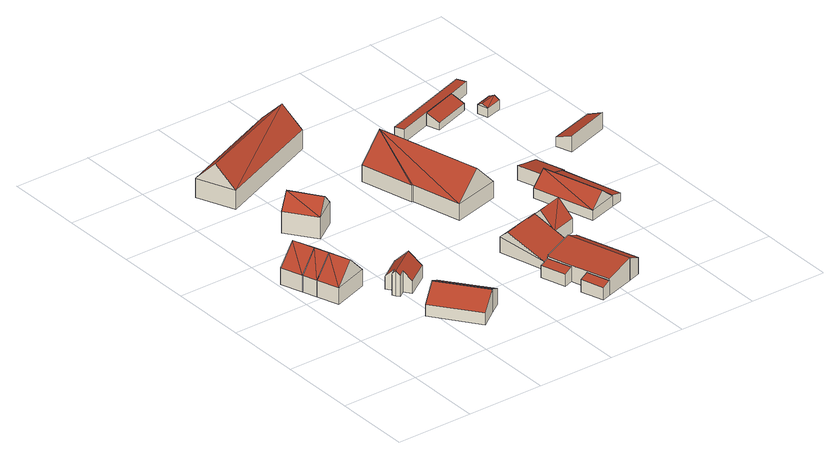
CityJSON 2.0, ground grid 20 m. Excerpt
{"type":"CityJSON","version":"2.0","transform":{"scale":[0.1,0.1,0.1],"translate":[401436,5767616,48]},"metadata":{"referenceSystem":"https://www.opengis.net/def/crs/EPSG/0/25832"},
"CityObjects":{
"building1":{"type":"Building","attributes":{"Gemeindeschluessel":"05566012","Geometrietyp2DReferenz":"3000","function":"31001_2700"},"children":["building1-1","building1-2","building1-3"]},
"building1-1":{"type":"BuildingPart","attributes":{"roofType":"3100","measuredHeight":9.22},"parents":["building1"],"geometry":[{"type":"Solid","lod":"2","boundaries":[[[[0,1,2,3]],[[4,5,1,0]],[[6,7,5,4]],[[0,8,4]],[[3,9,8]],[[8,0,3]],[[9,6,4]],[[4,8,9]],[[1,5,7,2]],[[3,2,7,6]],[[6,9,3]]]],"semantics":{"surfaces":[{"type":"WallSurface"},{"type":"RoofSurface"},{"type":"GroundSurface"},{"type":"ClosureSurface"}],"values":[[0,0,0,0,1,1,1,1,2,3,3]]}}]},
"building1-2":{"type":"BuildingPart","attributes":{"roofType":"3100","measuredHeight":9.24},"parents":["building1"],"geometry":[{"type":"MultiSurface","lod":"2","boundaries":[[[3,2,10,11]],[[12,13,7,6]],[[11,14,9]],[[9,3,11]],[[14,12,6]],[[6,9,14]],[[2,7,13,10]],[[6,7,2,3]],[[12,15,11]],[[10,13,12,11]],[[9,6,9,3]],[[11,15,14]],[[15,12,14]]],"semantics":{"surfaces":[{"type":"WallSurface"},{"type":"RoofSurface"},{"type":"GroundSurface"},{"type":"ClosureSurface"}],"values":[0,0,1,1,1,1,2,3,0,3,0,0,3]}}]},
"building1-3":{"type":"BuildingPart","attributes":{"roofType":"3100","measuredHeight":9.24},"parents":["building1"],"geometry":[{"type":"Solid","lod":"2","boundaries":[[[[11,10,16,17]],[[18,19,13,12]],[[17,16,19,18]],[[18,20,17]],[[17,20,14]],[[14,15,11,17]],[[20,18,12]],[[12,14,20]],[[10,13,19,16]],[[10,11,12,13]],[[15,12,11]],[[14,12,15]]]],"semantics":{"surfaces":[{"type":"WallSurface"},{"type":"RoofSurface"},{"type":"GroundSurface"},{"type":"ClosureSurface"}],"values":[[0,0,0,0,1,1,1,1,2,3,0,3]]}}]},
"building2":{"type":"Building","attributes":{"Gemeindeschluessel":"05566012","Geometrietyp2DReferenz":"3000","function":"31001_2700","roofType":"2100","measuredHeight":6.07},"geometry":[{"type":"Solid","lod":"2","boundaries":[[[[21,22,23,24]],[[25,26,22,21]],[[27,28,26,25]],[[24,23,28,27]],[[25,21,24,27]],[[22,26,28,23]]]],"semantics":{"surfaces":[{"type":"WallSurface"},{"type":"RoofSurface"},{"type":"GroundSurface"}],"values":[[0,0,0,0,1,2]]}}]},
"building3":{"type":"Building","attributes":{"Gemeindeschluessel":"05566012","Geometrietyp2DReferenz":"3000","function":"31001_2700","roofType":"3100","measuredHeight":6.5},"geometry":[{"type":"Solid","lod":"2","boundaries":[[[[29,30,31,32]],[[33,34,30,29]],[[35,36,34,33]],[[37,38,36,35]],[[39,40,38,37]],[[41,42,40,39]],[[43,44,42,41]],[[45,46,44,43]],[[47,48,46,45]],[[32,31,48,47]],[[41,39,37,35,33,43]],[[29,32,47,45,43,33]],[[30,34,36,38,40,42,44,46,48,31]]]],"semantics":{"surfaces":[{"type":"WallSurface"},{"type":"RoofSurface"},{"type":"GroundSurface"}],"values":[[0,0,0,0,0,0,0,0,0,0,1,1,2]]}}]},
"building4":{"type":"Building","attributes":{"Gemeindeschluessel":"05566012","Geometrietyp2DReferenz":"3000","function":"51009_1610","roofType":"2100","measuredHeight":6.21},"geometry":[{"type":"Solid","lod":"2","boundaries":[[[[49,50,51,52]],[[53,54,50,49]],[[55,56,54,53]],[[52,51,56,55]],[[53,49,52,55]],[[50,54,56,51]]]],"semantics":{"surfaces":[{"type":"WallSurface"},{"type":"RoofSurface"},{"type":"GroundSurface"}],"values":[[0,0,0,0,1,2]]}}]},
"building5":{"type":"Building","attributes":{"Gemeindeschluessel":"05566012","Geometrietyp2DReferenz":"3000","function":"31001_2700","roofType":"3100","measuredHeight":9.15},"geometry":[{"type":"Solid","lod":"2","boundaries":[[[[57,58,59,60]],[[61,62,58,57]],[[63,64,62,61]],[[60,59,64,63]],[[57,65,61]],[[63,66,60]],[[65,57,60]],[[60,66,65]],[[61,65,66]],[[66,63,61]],[[58,62,64,59]]]],"semantics":{"surfaces":[{"type":"WallSurface"},{"type":"RoofSurface"},{"type":"GroundSurface"}],"values":[[0,0,0,0,0,0,1,1,1,1,2]]}}]},
"building6":{"type":"Building","attributes":{"Gemeindeschluessel":"05566012","Geometrietyp2DReferenz":"3000","function":"31001_2700","roofType":"3100","measuredHeight":10.24},"geometry":[{"type":"Solid","lod":"2","boundaries":[[[[67,68,69,70]],[[71,72,68,67]],[[73,74,72,71]],[[70,69,74,73]],[[67,75,71]],[[73,76,70]],[[76,75,67]],[[67,70,76]],[[73,71,75]],[[75,76,73]],[[68,72,74,69]]]],"semantics":{"surfaces":[{"type":"WallSurface"},{"type":"RoofSurface"},{"type":"GroundSurface"}],"values":[[0,0,0,0,0,0,1,1,1,1,2]]}}]},
"building7":{"type":"Building","attributes":{"Gemeindeschluessel":"05566012","Geometrietyp2DReferenz":"3000","function":"51009_1610"},"children":["building7-1","building7-2","building7-3"]},
"building7-1":{"type":"BuildingPart","attributes":{"roofType":"2100","measuredHeight":3.81},"parents":["building7"],"geometry":[{"type":"Solid","lod":"2","boundaries":[[[[77,78,79,80]],[[81,82,78,77]],[[83,84,82,81]],[[81,77,80,83]],[[78,82,84,79]],[[79,84,83,80]]]],"semantics":{"surfaces":[{"type":"WallSurface"},{"type":"RoofSurface"},{"type":"GroundSurface"},{"type":"ClosureSurface"}],"values":[[0,0,0,1,2,3]]}}]},
"building7-2":{"type":"BuildingPart","attributes":{"roofType":"2100","measuredHeight":3.85},"parents":["building7"],"geometry":[{"type":"Solid","lod":"2","boundaries":[[[[85,86,87,88]],[[89,90,86,85]],[[91,92,90,89]],[[89,85,88,91]],[[86,90,92,87]],[[92,91,88,87]]]],"semantics":{"surfaces":[{"type":"WallSurface"},{"type":"RoofSurface"},{"type":"GroundSurface"},{"type":"ClosureSurface"}],"values":[[0,0,0,1,2,3]]}}]},
"building7-3":{"type":"BuildingPart","attributes":{"roofType":"3100","measuredHeight":5.9},"parents":["building7"],"geometry":[{"type":"Solid","lod":"2","boundaries":[[[[93,94,84,83,95]],[[96,97,94,93]],[[98,99,97,96]],[[100,101,99,98]],[[102,103,101,100]],[[104,105,103,102]],[[106,107,105,104]],[[108,109,107,106]],[[110,88,87,109,108]],[[111,80,79,92,91,112]],[[106,104,102,100,98,108]],[[96,93,95,111,112,110,108,98]],[[84,94,97,99,101,103,105,107,109,87,92,79]],[[80,111,95,83]],[[84,79,80,83]],[[88,110,112,91]],[[92,87,88,91]]]],"semantics":{"surfaces":[{"type":"WallSurface"},{"type":"RoofSurface"},{"type":"GroundSurface"},{"type":"ClosureSurface"}],"values":[[0,0,0,0,0,0,0,0,0,0,1,1,2,0,3,0,3]]}}]},
"building8":{"type":"Building","attributes":{"Gemeindeschluessel":"05566012","Geometrietyp2DReferenz":"3000","function":"31001_2700"},"children":["building8-1","building8-2"]},
"building8-1":{"type":"BuildingPart","attributes":{"roofType":"3100","measuredHeight":6.08},"parents":["building8"],"geometry":[{"type":"Solid","lod":"2","boundaries":[[[[113,114,115,116,117]],[[118,119,120,121]],[[117,116,119,118]],[[118,122,117]],[[117,122,123,113]],[[121,124,125,123,122,118]],[[115,126,120,119,116]],[[120,126,127,121]],[[114,113,128,129]],[[126,115,114,129,127]],[[123,125,128,113]],[[130,124,121,127]],[[130,127,129]],[[125,124,130,129,128]]]],"semantics":{"surfaces":[{"type":"WallSurface"},{"type":"RoofSurface"},{"type":"GroundSurface"},{"type":"ClosureSurface"}],"values":[[0,0,0,0,1,1,2,0,0,3,0,0,3,3]]}}]},
"building8-2":{"type":"BuildingPart","attributes":{"roofType":"3100","measuredHeight":7.69},"parents":["building8"],"geometry":[{"type":"Solid","lod":"2","boundaries":[[[[131,132,115,114]],[[133,134,132,131]],[[130,127,126,134,133]],[[131,135,133]],[[136,135,131]],[[131,114,128,125,136]],[[130,133,135]],[[135,136,124,130]],[[132,134,126,115]],[[126,127,129,114,115]],[[127,130,129]],[[125,124,136]],[[128,114,129]],[[128,129,130,124,125]]]],"semantics":{"surfaces":[{"type":"WallSurface"},{"type":"RoofSurface"},{"type":"GroundSurface"},{"type":"ClosureSurface"}],"values":[[0,0,0,0,1,1,1,1,2,3,3,0,0,3]]}}]},
"building9":{"type":"Building","attributes":{"name":"Rohmann","Gemeindeschluessel":"05566012","Geometrietyp2DReferenz":"3000","function":"31001_1000","roofType":"5000","measuredHeight":10.71},"address":[{"country":"Germany","locality":"Greven","thoroughfareNumber":"34","thoroughfareName":"Hülshorster Stiege"}],"geometry":[{"type":"Solid","lod":"2","boundaries":[[[[137,138,139,140]],[[141,142,138,137]],[[143,144,142,141]],[[145,146,144,143]],[[147,148,146,145]],[[140,139,148,147]],[[145,149,150]],[[147,145,150]],[[140,147,150]],[[150,137,140]],[[149,143,141]],[[141,150,149]],[[143,149,145]],[[137,150,141]],[[138,142,144,146,148,139]]]],"semantics":{"surfaces":[{"type":"WallSurface"},{"type":"RoofSurface"},{"type":"GroundSurface"}],"values":[[0,0,0,0,0,0,1,1,1,1,1,1,0,0,2]]}}]},
"building10":{"type":"Building","attributes":{"Gemeindeschluessel":"05566012","Geometrietyp2DReferenz":"3000","function":"31001_2460","roofType":"3100","measuredHeight":5.99},"geometry":[{"type":"Solid","lod":"2","boundaries":[[[[151,152,153,154]],[[155,156,152,151]],[[157,158,156,155]],[[154,153,158,157]],[[151,159,155]],[[157,160,154]],[[154,160,159]],[[159,151,154]],[[160,157,155]],[[155,159,160]],[[152,156,158,153]]]],"semantics":{"surfaces":[{"type":"WallSurface"},{"type":"RoofSurface"},{"type":"GroundSurface"}],"values":[[0,0,0,0,0,0,1,1,1,1,2]]}}]},
"building11":{"type":"Building","attributes":{"Gemeindeschluessel":"05566012","Geometrietyp2DReferenz":"3000","function":"51009_1611","roofType":"2100","measuredHeight":3.92},"geometry":[{"type":"Solid","lod":"2","boundaries":[[[[161,162,156,163]],[[164,165,162,161]],[[166,167,165,164]],[[168,169,167,166]],[[170,171,169,168]],[[172,173,171,170]],[[174,175,173,172]],[[163,156,175,174]],[[172,170,168,166,164,161,163,174]],[[162,165,167,169,171,173,175,156]]]],"semantics":{"surfaces":[{"type":"WallSurface"},{"type":"RoofSurface"},{"type":"GroundSurface"}],"values":[[0,0,0,0,0,0,0,0,1,2]]}}]},
"building12":{"type":"Building","attributes":{"Gemeindeschluessel":"05566012","Geometrietyp2DReferenz":"3000","function":"51009_1610","roofType":"2100","measuredHeight":2.97},"geometry":[{"type":"Solid","lod":"2","boundaries":[[[[174,175,156,163]],[[176,177,175,174]],[[178,158,177,176]],[[163,156,158,178]],[[176,174,163,178]],[[175,177,158,156]]]],"semantics":{"surfaces":[{"type":"WallSurface"},{"type":"RoofSurface"},{"type":"GroundSurface"}],"values":[[0,0,0,0,1,2]]}}]},
"building13":{"type":"Building","attributes":{"Gemeindeschluessel":"05566012","Geometrietyp2DReferenz":"3000","function":"51009_1610"},"children":["building13-1","building13-2"]},
"building13-1":{"type":"BuildingPart","attributes":{"roofType":"2100","measuredHeight":3.17},"parents":["building13"],"geometry":[{"type":"Solid","lod":"2","boundaries":[[[[179,180,181,182]],[[183,184,185,186]],[[187,188,184,183]],[[182,181,188,187]],[[183,186,179,182,187]],[[180,185,184,188,181]],[[180,179,186,185]]]],"semantics":{"surfaces":[{"type":"WallSurface"},{"type":"RoofSurface"},{"type":"GroundSurface"},{"type":"ClosureSurface"}],"values":[[0,0,0,0,1,2,3]]}}]},
"building13-2":{"type":"BuildingPart","attributes":{"roofType":"2100","measuredHeight":3.23},"parents":["building13"],"geometry":[{"type":"Solid","lod":"2","boundaries":[[[[189,190,191,192]],[[193,184,190,189]],[[194,186,185,184,193]],[[180,179,195]],[[196,197,180,195]],[[198,199,197,196]],[[192,191,199,198]],[[196,195,194,193,189,192,198]],[[190,184,185,180,197,199,191]],[[186,194,195,179]],[[180,185,186,179]]]],"semantics":{"surfaces":[{"type":"WallSurface"},{"type":"RoofSurface"},{"type":"GroundSurface"},{"type":"ClosureSurface"}],"values":[[0,0,0,0,0,0,0,1,2,0,3]]}}]},
"building14":{"type":"Building","attributes":{"Gemeindeschluessel":"05566012","Geometrietyp2DReferenz":"3000","function":"31001_2700","roofType":"3100","measuredHeight":3.22},"geometry":[{"type":"Solid","lod":"2","boundaries":[[[[200,201,202,203]],[[204,205,201,200]],[[206,207,205,204]],[[203,202,207,206]],[[200,208,204]],[[206,209,203]],[[209,208,200]],[[200,203,209]],[[206,204,208]],[[208,209,206]],[[201,205,207,202]]]],"semantics":{"surfaces":[{"type":"WallSurface"},{"type":"RoofSurface"},{"type":"GroundSurface"}],"values":[[0,0,0,0,0,0,1,1,1,1,2]]}}]},
"building15":{"type":"Building","attributes":{"Gemeindeschluessel":"05566012","Geometrietyp2DReferenz":"3000","function":"31001_2700","roofType":"2100","measuredHeight":4.27},"geometry":[{"type":"Solid","lod":"2","boundaries":[[[[210,211,212,213]],[[214,215,211,210]],[[216,217,215,214]],[[213,212,217,216]],[[214,210,213,216]],[[211,215,217,212]]]],"semantics":{"surfaces":[{"type":"WallSurface"},{"type":"RoofSurface"},{"type":"GroundSurface"}],"values":[[0,0,0,0,1,2]]}}]}
},
"vertices":[
[4,498,56],[4,498,13],[23,442,13],[23,442,56],[95,529,56],[95,529,13],[114,473,56],[114,473,13],[49,513,105],[68,458,105],
[35,406,13],[35,406,56],[126,437,56],[126,437,13],[81,421,105],[36,406,56],
[54,350,13],[54,350,56],[145,381,56],[145,381,13],[100,366,105],
[261,81,43],[261,81,12],[307,115,12],[307,115,72],[178,193,43],[178,193,12],[223,227,72],[223,227,12],
[186,295,67],[186,295,12],[202,306,12],[202,306,67],[180,303,77],[180,303,12],[174,311,67],[174,311,12],[191,323,67],[191,323,12],[178,341,45],[178,341,12],[236,381,45],[236,381,12],[254,354,77],[254,354,12],[273,327,45],[273,327,12],[215,288,45],[215,288,12],
[254,250,51],[254,250,11],[223,227,11],[223,227,73],[337,135,53],[337,135,11],[307,115,73],[307,115,11],
[248,634,73],[248,634,17],[196,709,17],[196,709,73],[191,594,73],[191,594,17],[138,669,73],[138,669,17],[219,614,108],[167,689,108],
[360,1029,63],[360,1029,13],[83,913,13],[83,913,63],[400,932,63],[400,932,13],[123,816,63],[123,816,13],[380,980,116],[103,865,116],
[508,108,40],[508,108,9],[531,115,9],[531,115,47],[488,171,40],[488,171,9],[511,178,47],[511,178,9],
[539,8,41],[539,8,9],[561,16,9],[561,16,48],[521,68,41],[521,68,9],[543,75,48],[543,75,9],
[515,179,53],[515,179,9],[511,178,52],[515,181,53],[515,181,9],[588,202,68],[588,202,9],[589,203,67],[589,203,9],[620,213,52],[620,213,9],[670,51,52],[670,51,9],[641,41,66],[641,41,9],[638,40,68],[638,40,9],[561,16,52],[531,115,52],[543,75,52],
[577,338,50],[577,338,48],[577,338,11],[479,311,11],[479,311,51],[513,187,32],[513,187,11],[608,213,11],[608,213,32],[484,290,72],[582,317,72],[595,265,52],[582,316,71],[596,261,11],[596,261,39],[577,337,50],[580,324,48],[596,261,48],
[640,356,48],[640,356,11],[661,280,48],[661,280,11],[651,318,88],[586,300,88],
[420,739,56],[420,739,13],[455,601,13],[455,601,56],[543,770,56],[543,770,13],[610,503,56],[610,503,13],[490,472,56],[490,472,13],[457,601,56],[457,601,13],[551,487,120],[482,755,120],
[681,449,39],[681,449,12],[727,291,12],[727,291,39],[754,471,39],[754,471,12],[800,313,39],[800,313,12],[717,460,72],[763,302,72],
[722,461,51],[722,461,12],[754,471,42],[700,533,51],[700,533,12],[719,537,46],[719,537,12],[767,551,33],[767,551,12],[789,476,33],[789,476,12],[785,475,34],[785,475,12],[784,477,34],[784,477,12],
[827,320,34],[827,320,12],[800,313,42],
[687,849,41],[687,849,9],[697,815,9],[697,815,27],[783,880,41],[783,880,9],[782,881,9],[782,881,41],[793,848,27],[793,848,9],
[840,901,42],[840,901,9],[832,927,9],[832,927,39],[783,880,42],[782,881,42],[687,849,42],[603,821,42],[603,821,9],[595,847,39],[595,847,9],
[849,830,35],[849,830,11],[806,817,11],[806,817,35],[857,801,35],[857,801,11],[814,788,35],[814,788,11],[853,815,43],[810,803,43],
[858,597,36],[858,597,11],[872,555,11],[872,555,54],[973,629,38],[973,629,11],[987,593,54],[987,593,11]
]}
